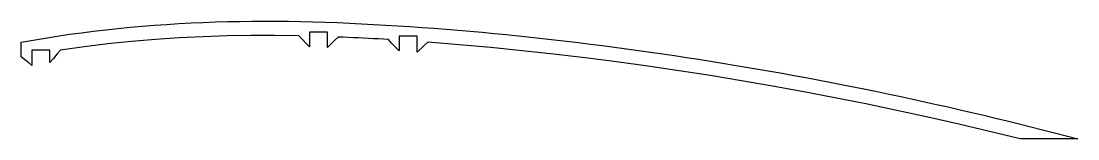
# Model space of a CAD drawing. Header units: millimetres. Extents: x 64 to 359, y 4 to 37.
import ezdxf

# ---------------------------------------------------------------- set-up
doc = ezdxf.new("R2010")
doc.units = ezdxf.units.MM

msp = doc.modelspace()

# ---------------------------------------------------------------- linework, layer by layer
msp.add_lwpolyline([(358.92, 4.14), (342.84, 4.14), (334.26, 6.23), (325.65, 8.25), (317.04, 10.2), (308.4, 12.07), (299.75, 13.87), (291.09, 15.6), (282.42, 17.25), (273.73, 18.83), (265.03, 20.34), (256.32, 21.77), (247.6, 23.13), (238.86, 24.41), (230.12, 25.61), (221.37, 26.73), (212.61, 27.77), (203.84, 28.73), (195.06, 29.61), (186.28, 30.39), (177.49, 31.09), (176.49, 30.16), (174.5, 28.3), (174.5, 32.82), (169.5, 32.82), (169.5, 28.64), (168.5, 29.7), (167.5, 30.76), (166.51, 31.82), (165.1, 31.91), (163.7, 31.99), (162.3, 32.06), (160.9, 32.14), (159.5, 32.21), (158.09, 32.28), (156.69, 32.35), (155.29, 32.41), (153.9, 32.48), (152.5, 32.53), (151.5, 31.57), (150.5, 30.61), (149.5, 29.65), (149.5, 33.88), (144.5, 33.88), (144.5, 29.81), (143.5, 30.83), (142.5, 31.85), (141.5, 32.88), (134.82, 32.96), (128.15, 32.94), (121.47, 32.83), (114.8, 32.61), (108.13, 32.28), (101.47, 31.84), (94.82, 31.28), (88.19, 30.61), (81.57, 29.81), (74.96, 28.88), (73.98, 27.72), (72.99, 26.57), (72, 25.42), (72, 28.88), (67, 28.88), (67, 24.57), (66.02, 25.39), (65.03, 26.21), (64.05, 27.03), (64.04, 27.03), (64.04, 27.02), (64.03, 27.02), (64.02, 27.02), (64.01, 27.02), (64.01, 27.02), (64, 27.02), (64, 31.09), (67.36, 31.69), (70.73, 32.26), (74.1, 32.79), (77.48, 33.29), (80.86, 33.75), (84.24, 34.18), (87.63, 34.57), (91.02, 34.93), (94.41, 35.26), (97.81, 35.56), (101.2, 35.83), (104.6, 36.07), (108.01, 36.28), (111.41, 36.46), (114.81, 36.61), (118.21, 36.73), (121.62, 36.83), (125.02, 36.9), (128.43, 36.95), (131.84, 36.97), (135.24, 36.96), (138.64, 36.93), (142.05, 36.87), (145.45, 36.79), (148.86, 36.68), (152.25, 36.55), (155.61, 36.4), (158.99, 36.24), (162.36, 36.07), (165.73, 35.88), (169.1, 35.67), (172.47, 35.45), (175.84, 35.22), (179.21, 34.97), (182.58, 34.71), (185.95, 34.44), (189.32, 34.15), (192.68, 33.85), (196.04, 33.53), (199.41, 33.21), (202.77, 32.87), (206.13, 32.51), (209.49, 32.15), (212.85, 31.77), (216.2, 31.38), (219.56, 30.98), (222.91, 30.57), (226.26, 30.15), (229.61, 29.71), (232.96, 29.26), (236.31, 28.8), (239.66, 28.33), (243, 27.85), (246.35, 27.36), (249.69, 26.85), (253.03, 26.34), (256.37, 25.81), (259.71, 25.27), (263.04, 24.72), (266.37, 24.16), (269.71, 23.59), (273.04, 23.01), (276.37, 22.42), (279.69, 21.82), (283.02, 21.21), (286.34, 20.58), (289.66, 19.95), (292.98, 19.3), (296.3, 18.65), (299.61, 17.98), (302.93, 17.3), (306.24, 16.62), (309.55, 15.92), (312.85, 15.21), (316.16, 14.49), (319.46, 13.76), (322.76, 13.02), (326.06, 12.26), (329.36, 11.5), (332.65, 10.73), (335.94, 9.94), (339.23, 9.14), (342.52, 8.34), (345.8, 7.52), (349.08, 6.69), (352.36, 5.85), (355.64, 5), (358.92, 4.14)], close=True)

doc.saveas('drawing.dxf')
